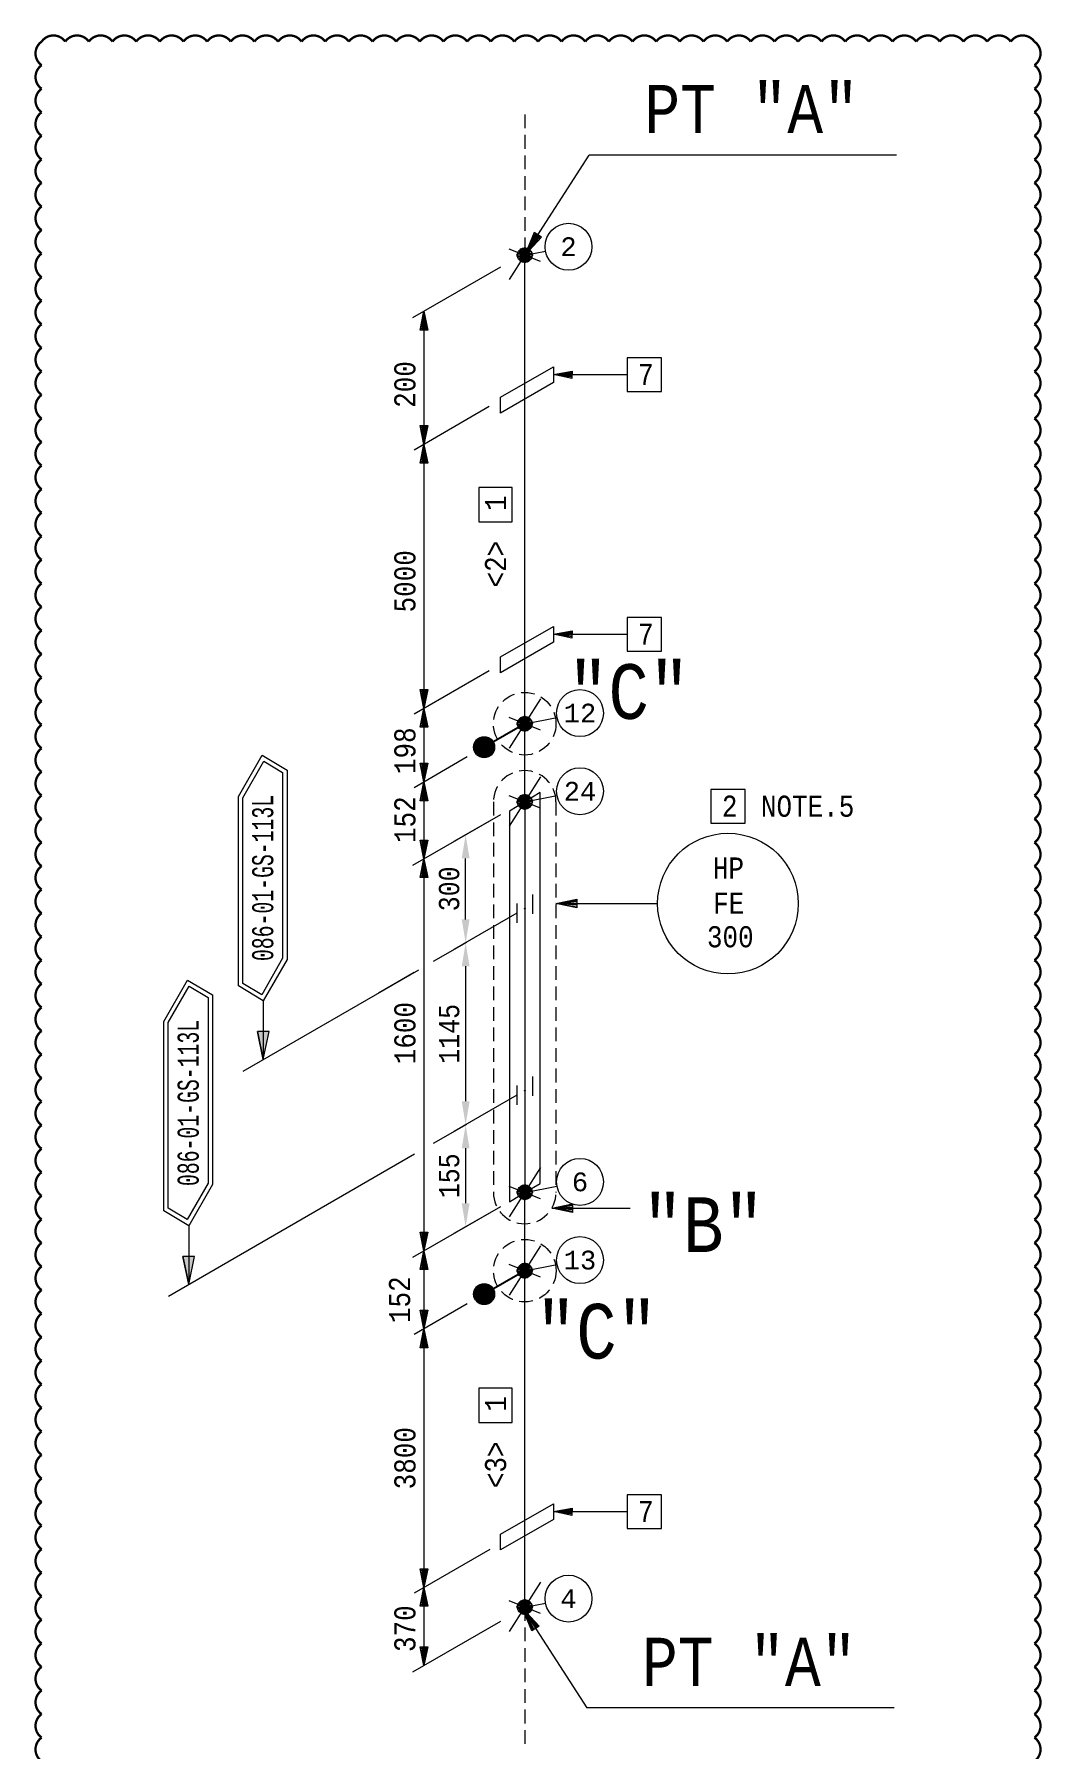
# Model space of a CAD drawing. Extents: x 0 to 841, y 0 to 594.
# Drawn here: x 466.5 to 595.4, y 226.8 to 446.3 of the extents above; entities that cross this region are included whole.
import ezdxf
from ezdxf.enums import TextEntityAlignment as Align

# ---------------------------------------------------------------- set-up
doc = ezdxf.new("R2010")
doc.units = 0
doc.header["$LTSCALE"] = 7
doc.header["$MEASUREMENT"] = 0
doc.linetypes.add('HIDDEN', pattern=[0.375, 0.25, -0.125])
for name, color, linetype in [('1', 7, 'Continuous'), ('3', 7, 'Continuous'), ('FAB', 2, 'Continuous'), ('SUPT', 4, 'Continuous'), ('SYM', 7, 'Continuous'), ('T-TEXT1', 7, 'Continuous')]:
    doc.layers.add(name, color=color, linetype=linetype)
doc.styles.add('MARKING', font='monotxt.shx', dxfattribs={"width": 0.85, "height": 2.6})
doc.styles.get("Standard").update_dxf_attribs({"font": 'txt.shx'})
doc.styles.add('TXT', font='monotxt.shx')
doc.dimstyles.get("Standard").update_dxf_attribs({"dimtxt": 0.18, "dimasz": 0.18, "dimexe": 0.18, "dimexo": 0.0625, "dimgap": 0.09, "dimtad": 0, "dimtih": 1, "dimtoh": 1, "dimdec": 4, "dimzin": 0, "dimdsep": 46, "dimtxsty": 'Standard', "dimcen": 0.09, "dimadec": 0, "dimazin": 0, "dimtfac": 1, "dimtdec": 4, "dimtofl": 0, "dimtmove": 0, "dimatfit": 0, "dimfxl": 1, "dimtolj": 1, "dimtzin": 0, "dimarcsym": 0})

# ---------------------------------------------------------------- blocks, each defined once
blk = doc.blocks.new('8')
at = {"layer": 'SUPT', "lineweight": 0}
for p, q in [((404.76, 406.34), (404.76, 403.84)), ((402.75, 405.19), (402.75, 402.69))]:
    blk.add_line(p, q, dxfattribs=at)
at = {"layer": 'SUPT', "linetype": 'Continuous', "lineweight": 0}
blk.add_circle((403.75, 404.51), 0.05, dxfattribs=at)
blk = doc.blocks.new('TRI')
at = {"lineweight": 0}
blk.add_hatch(color=4, dxfattribs=at).paths.add_polyline_path([(340.4, 360.05), (339.74, 356.85), (341.07, 356.85)])
at = {"layer": 'SUPT', "lineweight": 0}
blk.add_line((340.4, 360.05), (339.74, 356.85), dxfattribs=at)
blk.add_lwpolyline([(340.4, 360.05), (341.07, 356.85), (339.74, 356.85), (340.4, 360.05), (341.07, 356.85)], dxfattribs=at)
blk = doc.blocks.new('*D47')
at = {"layer": 'Defpoints', "color": 0, "lineweight": 0}
for p in [(526.17, 346.42), (521.71, 343.84), (528.27, 333.82)]:
    blk.add_point(p, dxfattribs=at)
at = {"layer": 'SUPT', "color": 4, "lineweight": 0}
for p, q in [((526.17, 346.42), (520.21, 342.98)), ((521.71, 333.03), (521.71, 340.84)), ((528.27, 333.82), (520.21, 329.17))]:
    blk.add_line(p, q, dxfattribs=at)
for points in [[(521.21, 340.84), (522.21, 340.84), (521.71, 343.84)], [(521.21, 333.03), (522.21, 333.03), (521.71, 330.03)]]:
    blk.add_solid(points, dxfattribs=at)
at = {"layer": 'SUPT', "color": 4, "lineweight": 0, "insert": (519.61, 336.94), "char_height": 2.6, "attachment_point": 5, "rotation": 90, "style": 'MARKING'}
blk.add_mtext('\\A1;300', dxfattribs=at)
blk = doc.blocks.new('*D48')
at = {"color": 4, "linetype": 'Continuous', "lineweight": 0}
for p, q in [((528.27, 333.82), (520.21, 329.17)), ((521.71, 327.03), (521.71, 309.76)), ((521.91, 306.88), (520.21, 305.89))]:
    blk.add_line(p, q, dxfattribs=at)
for points in [[(521.21, 327.03), (522.21, 327.03), (521.71, 330.03)], [(521.21, 309.76), (522.21, 309.76), (521.71, 306.76)]]:
    blk.add_solid(points, dxfattribs=at)
at = {"layer": 'Defpoints', "color": 0, "linetype": 'Continuous', "lineweight": 0}
for p in [(528.27, 333.82), (521.71, 306.76), (521.91, 306.88)]:
    blk.add_point(p, dxfattribs=at)
at = {"color": 4, "linetype": 'Continuous', "lineweight": 0, "insert": (519.61, 318.39), "char_height": 2.6, "attachment_point": 5, "rotation": 90, "style": 'MARKING'}
blk.add_mtext('\\A1;1145', dxfattribs=at)
blk = doc.blocks.new('*D49')
at = {"color": 4, "linetype": 'Continuous', "lineweight": 0}
for p, q in [((528.27, 310.55), (520.21, 305.89)), ((521.71, 303.76), (521.71, 296.71)), ((526.17, 296.28), (520.21, 292.84))]:
    blk.add_line(p, q, dxfattribs=at)
for points in [[(521.21, 303.76), (522.21, 303.76), (521.71, 306.76)], [(521.21, 296.71), (522.21, 296.71), (521.71, 293.71)]]:
    blk.add_solid(points, dxfattribs=at)
at = {"layer": 'Defpoints', "color": 0, "linetype": 'Continuous', "lineweight": 0}
for p in [(528.27, 310.55), (526.17, 296.28), (521.71, 293.71)]:
    blk.add_point(p, dxfattribs=at)
at = {"color": 4, "linetype": 'Continuous', "lineweight": 0, "insert": (519.61, 300.23), "char_height": 2.6, "attachment_point": 5, "rotation": 90, "style": 'MARKING'}
blk.add_mtext('\\A1;155', dxfattribs=at)

msp = doc.modelspace()

# ---------------------------------------------------------------- hatches: boundary and pattern name
at = {"layer": 'FAB'}
for points in [[(525.38, 355.06, 1), (522.78, 355.06, 1)], [(525.38, 285.09, 1), (522.78, 285.09, 1)]]:
    msp.add_hatch(color=256, dxfattribs=at).paths.add_polyline_path(points)

# ---------------------------------------------------------------- linework, layer by layer
at = {"color": 6, "linetype": 'Continuous', "lineweight": 0, "flags": 128}
msp.add_lwpolyline([(594.47, 225.34, 0.3, 0.3, 0.520567), (594.47, 228.36, 0.3, 0.3, 0.520567), (594.47, 231.37, 0.3, 0.3, 0.520567), (594.47, 234.38, 0.3, 0.3, 0.520567), (594.47, 237.4, 0.3, 0.3, 0.520567), (594.47, 240.41, 0.3, 0.3, 0.520567), (594.47, 243.42, 0.3, 0.3, 0.520567), (594.47, 246.44, 0.3, 0.3, 0.520567), (594.47, 249.45, 0.3, 0.3, 0.520567), (594.47, 252.46, 0.3, 0.3, 0.520567), (594.47, 255.48, 0.3, 0.3, 0.520567), (594.47, 258.49, 0.3, 0.3, 0.520567), (594.47, 261.5, 0.3, 0.3, 0.520567), (594.47, 264.52, 0.3, 0.3, 0.520567), (594.47, 267.53, 0.3, 0.3, 0.520567), (594.47, 270.54, 0.3, 0.3, 0.520567), (594.47, 273.56, 0.3, 0.3, 0.520567), (594.47, 276.57, 0.3, 0.3, 0.520567), (594.47, 279.58, 0.3, 0.3, 0.520567), (594.47, 282.6, 0.3, 0.3, 0.520567), (594.47, 285.61, 0.3, 0.3, 0.520567), (594.47, 288.62, 0.3, 0.3, 0.520567), (594.47, 291.64, 0.3, 0.3, 0.520567), (594.47, 294.65, 0.3, 0.3, 0.520567), (594.47, 297.66, 0.3, 0.3, 0.520567), (594.47, 300.68, 0.3, 0.3, 0.520567), (594.47, 303.69, 0.3, 0.3, 0.520567), (594.47, 306.7, 0.3, 0.3, 0.520567), (594.47, 309.72, 0.3, 0.3, 0.520567), (594.47, 312.73, 0.3, 0.3, 0.520567), (594.47, 315.74, 0.3, 0.3, 0.520567), (594.47, 318.76, 0.3, 0.3, 0.520567), (594.47, 321.77, 0.3, 0.3, 0.520567), (594.47, 324.78, 0.3, 0.3, 0.520567), (594.47, 327.8, 0.3, 0.3, 0.520567), (594.47, 330.81, 0.3, 0.3, 0.520567), (594.47, 333.82, 0.3, 0.3, 0.520567), (594.47, 336.84, 0.3, 0.3, 0.520567), (594.47, 339.85, 0.3, 0.3, 0.520567), (594.47, 342.86, 0.3, 0.3, 0.520567), (594.47, 345.88, 0.3, 0.3, 0.520567), (594.47, 348.89, 0.3, 0.3, 0.520567), (594.47, 351.9, 0.3, 0.3, 0.520567), (594.47, 354.92, 0.3, 0.3, 0.520567), (594.47, 357.93, 0.3, 0.3, 0.520567), (594.47, 360.94, 0.3, 0.3, 0.520567), (594.47, 363.96, 0.3, 0.3, 0.520567), (594.47, 366.97, 0.3, 0.3, 0.520567), (594.47, 369.98, 0.3, 0.3, 0.520567), (594.47, 373, 0.3, 0.3, 0.520567), (594.47, 376.01, 0.3, 0.3, 0.520567), (594.47, 379.02, 0.3, 0.3, 0.520567), (594.47, 382.04, 0.3, 0.3, 0.520567), (594.47, 385.05, 0.3, 0.3, 0.520567), (594.47, 388.06, 0.3, 0.3, 0.520567), (594.47, 391.08, 0.3, 0.3, 0.520567), (594.47, 394.09, 0.3, 0.3, 0.520567), (594.47, 397.1, 0.3, 0.3, 0.520567), (594.47, 400.12, 0.3, 0.3, 0.520567), (594.47, 403.13, 0.3, 0.3, 0.520567), (594.47, 406.14, 0.3, 0.3, 0.520567), (594.47, 409.16, 0.3, 0.3, 0.520567), (594.47, 412.17, 0.3, 0.3, 0.520567), (594.47, 415.18, 0.3, 0.3, 0.520567), (594.47, 418.2, 0.3, 0.3, 0.520567), (594.47, 421.21, 0.3, 0.3, 0.520567), (594.47, 424.22, 0.3, 0.3, 0.520567), (594.47, 427.24, 0.3, 0.3, 0.520567), (594.47, 430.25, 0.3, 0.3, 0.520567), (594.47, 433.26, 0.3, 0.3, 0.520567), (594.47, 436.28, 0.3, 0.3, 0.520567), (594.47, 439.29, 0.3, 0.3, 0.520567), (594.47, 442.3, 0.3, 0.3, 0.520567), (594.47, 445.32, 0.3, 0.3, 0.520567), (594.47, 445.32, 0.3, 0.3, 0.520567), (591.44, 445.32, 0.3, 0.3, 0.520567), (588.42, 445.32, 0.3, 0.3, 0.520567), (585.4, 445.32, 0.3, 0.3, 0.520567), (582.37, 445.32, 0.3, 0.3, 0.520567), (579.35, 445.32, 0.3, 0.3, 0.520567), (576.33, 445.32, 0.3, 0.3, 0.520567), (573.3, 445.32, 0.3, 0.3, 0.520567), (570.28, 445.32, 0.3, 0.3, 0.520567), (567.25, 445.32, 0.3, 0.3, 0.520567), (564.23, 445.32, 0.3, 0.3, 0.520567), (561.21, 445.32, 0.3, 0.3, 0.520567), (558.18, 445.32, 0.3, 0.3, 0.520567), (555.16, 445.32, 0.3, 0.3, 0.520567), (552.13, 445.32, 0.3, 0.3, 0.520567), (549.11, 445.32, 0.3, 0.3, 0.520567), (546.09, 445.32, 0.3, 0.3, 0.520567), (543.06, 445.32, 0.3, 0.3, 0.520567), (540.04, 445.32, 0.3, 0.3, 0.520567), (537.02, 445.32, 0.3, 0.3, 0.520567), (533.99, 445.32, 0.3, 0.3, 0.520567), (530.97, 445.32, 0.3, 0.3, 0.520567), (527.94, 445.32, 0.3, 0.3, 0.520567), (524.92, 445.32, 0.3, 0.3, 0.520567), (521.9, 445.32, 0.3, 0.3, 0.520567), (518.87, 445.32, 0.3, 0.3, 0.520567), (515.85, 445.32, 0.3, 0.3, 0.520567), (512.82, 445.32, 0.3, 0.3, 0.520567), (509.8, 445.32, 0.3, 0.3, 0.520567), (506.78, 445.32, 0.3, 0.3, 0.520567), (503.75, 445.32, 0.3, 0.3, 0.520567), (500.73, 445.32, 0.3, 0.3, 0.520567), (497.71, 445.32, 0.3, 0.3, 0.520567), (494.68, 445.32, 0.3, 0.3, 0.520567), (491.66, 445.32, 0.3, 0.3, 0.520567), (488.63, 445.32, 0.3, 0.3, 0.520567), (485.61, 445.32, 0.3, 0.3, 0.520567), (482.59, 445.32, 0.3, 0.3, 0.520567), (479.56, 445.32, 0.3, 0.3, 0.520567), (476.54, 445.32, 0.3, 0.3, 0.520567), (473.51, 445.32, 0.3, 0.3, 0.520567), (470.49, 445.32, 0.3, 0.3, 0.520567), (467.47, 445.32, 0.3, 0.3, 0.520567), (467.47, 445.32, 0.3, 0.3, 0.520567), (467.47, 442.3, 0.3, 0.3, 0.520567), (467.47, 439.29, 0.3, 0.3, 0.520567), (467.47, 436.28, 0.3, 0.3, 0.520567), (467.47, 433.26, 0.3, 0.3, 0.520567), (467.47, 430.25, 0.3, 0.3, 0.520567), (467.47, 427.24, 0.3, 0.3, 0.520567), (467.47, 424.22, 0.3, 0.3, 0.520567), (467.47, 421.21, 0.3, 0.3, 0.520567), (467.47, 418.2, 0.3, 0.3, 0.520567), (467.47, 415.18, 0.3, 0.3, 0.520567), (467.47, 412.17, 0.3, 0.3, 0.520567), (467.47, 409.16, 0.3, 0.3, 0.520567), (467.47, 406.14, 0.3, 0.3, 0.520567), (467.47, 403.13, 0.3, 0.3, 0.520567), (467.47, 400.12, 0.3, 0.3, 0.520567), (467.47, 397.1, 0.3, 0.3, 0.520567), (467.47, 394.09, 0.3, 0.3, 0.520567), (467.47, 391.08, 0.3, 0.3, 0.520567), (467.47, 388.06, 0.3, 0.3, 0.520567), (467.47, 385.05, 0.3, 0.3, 0.520567), (467.47, 382.04, 0.3, 0.3, 0.520567), (467.47, 379.02, 0.3, 0.3, 0.520567), (467.47, 376.01, 0.3, 0.3, 0.520567), (467.47, 373, 0.3, 0.3, 0.520567), (467.47, 369.98, 0.3, 0.3, 0.520567), (467.47, 366.97, 0.3, 0.3, 0.520567), (467.47, 363.96, 0.3, 0.3, 0.520567), (467.47, 360.94, 0.3, 0.3, 0.520567), (467.47, 357.93, 0.3, 0.3, 0.520567), (467.47, 354.92, 0.3, 0.3, 0.520567), (467.47, 351.9, 0.3, 0.3, 0.520567), (467.47, 348.89, 0.3, 0.3, 0.520567), (467.47, 345.88, 0.3, 0.3, 0.520567), (467.47, 342.86, 0.3, 0.3, 0.520567), (467.47, 339.85, 0.3, 0.3, 0.520567), (467.47, 336.84, 0.3, 0.3, 0.520567), (467.47, 333.82, 0.3, 0.3, 0.520567), (467.47, 330.81, 0.3, 0.3, 0.520567), (467.47, 327.8, 0.3, 0.3, 0.520567), (467.47, 324.78, 0.3, 0.3, 0.520567), (467.47, 321.77, 0.3, 0.3, 0.520567), (467.47, 318.76, 0.3, 0.3, 0.520567), (467.47, 315.74, 0.3, 0.3, 0.520567), (467.47, 312.73, 0.3, 0.3, 0.520567), (467.47, 309.72, 0.3, 0.3, 0.520567), (467.47, 306.7, 0.3, 0.3, 0.520567), (467.47, 303.69, 0.3, 0.3, 0.520567), (467.47, 300.68, 0.3, 0.3, 0.520567), (467.47, 297.66, 0.3, 0.3, 0.520567), (467.47, 294.65, 0.3, 0.3, 0.520567), (467.47, 291.64, 0.3, 0.3, 0.520567), (467.47, 288.62, 0.3, 0.3, 0.520567), (467.47, 285.61, 0.3, 0.3, 0.520567), (467.47, 282.6, 0.3, 0.3, 0.520567), (467.47, 279.58, 0.3, 0.3, 0.520567), (467.47, 276.57, 0.3, 0.3, 0.520567), (467.47, 273.56, 0.3, 0.3, 0.520567), (467.47, 270.54, 0.3, 0.3, 0.520567), (467.47, 267.53, 0.3, 0.3, 0.520567), (467.47, 264.52, 0.3, 0.3, 0.520567), (467.47, 261.5, 0.3, 0.3, 0.520567), (467.47, 258.49, 0.3, 0.3, 0.520567), (467.47, 255.48, 0.3, 0.3, 0.520567), (467.47, 252.46, 0.3, 0.3, 0.520567), (467.47, 249.45, 0.3, 0.3, 0.520567), (467.47, 246.44, 0.3, 0.3, 0.520567), (467.47, 243.42, 0.3, 0.3, 0.520567), (467.47, 240.41, 0.3, 0.3, 0.520567), (467.47, 237.4, 0.3, 0.3, 0.520567), (467.47, 234.38, 0.3, 0.3, 0.520567), (467.47, 231.37, 0.3, 0.3, 0.520567), (467.47, 228.36, 0.3, 0.3, 0.520567), (467.47, 225.34, 0.3, 0.3, 0.520567)], format="xyseb", dxfattribs=at)
at = {"layer": '1', "color": 1, "linetype": 'HIDDEN', "lineweight": 0}
for p, q in [((529.27, 436), (529.27, 418)), ((529.27, 245.06), (529.27, 227.06))]:
    msp.add_line(p, q, dxfattribs=at)
at = {"layer": '1', "color": 1, "linetype": 'Continuous', "lineweight": 0}
for p, q in [((529.27, 348.06), (529.27, 418)), ((529.27, 348.06), (529.27, 298.12)), ((529.27, 245.06), (529.27, 298.12))]:
    msp.add_line(p, q, dxfattribs=at)
at = {"layer": '1', "color": 2, "linetype": 'Continuous', "lineweight": 0}
for points in [[(535.93, 334.5), (533.27, 335.05), (535.93, 335.6), (535.93, 334.5)], [(535.93, 334.61), (533.27, 335.05), (535.93, 335.5)], [(535.93, 334.83), (533.27, 335.05), (535.93, 335.38)], [(535.93, 334.95), (533.27, 335.05), (535.93, 335.16)], [(535.39, 295.54), (532.74, 296.09), (535.39, 296.64), (535.39, 295.54)], [(535.39, 295.65), (532.74, 296.09), (535.39, 296.54)], [(535.39, 295.88), (532.74, 296.09), (535.39, 296.43)], [(535.39, 295.99), (532.74, 296.09), (535.39, 296.2)]]:
    msp.add_lwpolyline(points, dxfattribs=at)
at = {"layer": '3', "color": 2, "linetype": 'Continuous', "lineweight": 0}
for points in [[(515.88, 408.42), (516.38, 410.82), (516.88, 408.42), (515.88, 408.42)], [(515.98, 408.42), (516.38, 410.82), (516.78, 408.42)], [(516.18, 408.42), (516.38, 410.82), (516.68, 408.42)], [(516.28, 408.42), (516.38, 410.82), (516.48, 408.42)], [(542.36, 400.58), (546.76, 400.58), (546.76, 404.88), (542.36, 404.88), (542.36, 400.58)], [(535.31, 402.24), (532.96, 402.73), (535.35, 403.18), (535.31, 402.24)], [(535.35, 402.38), (532.96, 402.73), (535.31, 403.05)], [(535.3, 402.46), (532.96, 402.73), (535.36, 402.96)], [(535.34, 402.6), (532.96, 402.73), (535.32, 402.82)], [(516.88, 396.2), (516.38, 393.8), (515.88, 396.2), (516.88, 396.2)], [(516.78, 396.2), (516.38, 393.8), (515.98, 396.2)], [(516.68, 396.2), (516.38, 393.8), (516.18, 396.2)], [(516.48, 396.2), (516.38, 393.8), (516.28, 396.2)], [(515.88, 391.4), (516.38, 393.8), (516.88, 391.4), (515.88, 391.4)], [(515.98, 391.4), (516.38, 393.8), (516.78, 391.4)], [(516.18, 391.4), (516.38, 393.8), (516.68, 391.4)], [(516.28, 391.4), (516.38, 393.8), (516.48, 391.4)], [(527.68, 383.87), (527.68, 388.27), (523.38, 388.27), (523.38, 383.87), (527.68, 383.87)], [(542.36, 367.36), (546.76, 367.36), (546.76, 371.66), (542.36, 371.66), (542.36, 367.36)], [(535.31, 369.02), (532.95, 369.51), (535.35, 369.96), (535.31, 369.02)], [(535.35, 369.16), (532.95, 369.51), (535.31, 369.83)], [(535.3, 369.24), (532.95, 369.51), (535.36, 369.74)], [(535.34, 369.38), (532.95, 369.51), (535.32, 369.6)], [(516.88, 362.42), (516.38, 360.02), (515.88, 362.42), (516.88, 362.42)], [(516.78, 362.42), (516.38, 360.02), (515.98, 362.42)], [(516.68, 362.42), (516.38, 360.02), (516.18, 362.42)], [(516.48, 362.42), (516.38, 360.02), (516.28, 362.42)], [(515.88, 357.62), (516.38, 360.02), (516.88, 357.62), (515.88, 357.62)], [(515.98, 357.62), (516.38, 360.02), (516.78, 357.62)], [(516.18, 357.62), (516.38, 360.02), (516.68, 357.62)], [(516.28, 357.62), (516.38, 360.02), (516.48, 357.62)], [(516.88, 353.01), (516.38, 350.61), (515.88, 353.01), (516.88, 353.01)], [(516.78, 353.01), (516.38, 350.61), (515.98, 353.01)], [(516.68, 353.01), (516.38, 350.61), (516.18, 353.01)], [(516.48, 353.01), (516.38, 350.61), (516.28, 353.01)], [(515.88, 348.21), (516.38, 350.61), (516.88, 348.21), (515.88, 348.21)], [(515.98, 348.21), (516.38, 350.61), (516.78, 348.21)], [(516.18, 348.21), (516.38, 350.61), (516.68, 348.21)], [(516.28, 348.21), (516.38, 350.61), (516.48, 348.21)], [(553.07, 345.35), (557.47, 345.35), (557.47, 349.65), (553.07, 349.65), (553.07, 345.35)], [(516.88, 343.17), (516.38, 340.77), (515.88, 343.17), (516.88, 343.17)], [(516.78, 343.17), (516.38, 340.77), (515.98, 343.17)], [(516.68, 343.17), (516.38, 340.77), (516.18, 343.17)], [(516.48, 343.17), (516.38, 340.77), (516.28, 343.17)], [(515.88, 338.37), (516.38, 340.77), (516.88, 338.37), (515.88, 338.37)], [(515.98, 338.37), (516.38, 340.77), (516.78, 338.37)], [(516.18, 338.37), (516.38, 340.77), (516.68, 338.37)], [(516.28, 338.37), (516.38, 340.77), (516.48, 338.37)], [(516.88, 293.03), (516.38, 290.63), (515.88, 293.03), (516.88, 293.03)], [(516.78, 293.03), (516.38, 290.63), (515.98, 293.03)], [(516.68, 293.03), (516.38, 290.63), (516.18, 293.03)], [(516.48, 293.03), (516.38, 290.63), (516.28, 293.03)], [(515.88, 288.23), (516.38, 290.63), (516.88, 288.23), (515.88, 288.23)], [(515.98, 288.23), (516.38, 290.63), (516.78, 288.23)], [(516.18, 288.23), (516.38, 290.63), (516.68, 288.23)], [(516.28, 288.23), (516.38, 290.63), (516.48, 288.23)], [(516.88, 283.04), (516.38, 280.64), (515.88, 283.04), (516.88, 283.04)], [(516.78, 283.04), (516.38, 280.64), (515.98, 283.04)], [(516.68, 283.04), (516.38, 280.64), (516.18, 283.04)], [(516.48, 283.04), (516.38, 280.64), (516.28, 283.04)], [(515.88, 278.24), (516.38, 280.64), (516.88, 278.24), (515.88, 278.24)], [(515.98, 278.24), (516.38, 280.64), (516.78, 278.24)], [(516.18, 278.24), (516.38, 280.64), (516.68, 278.24)], [(516.28, 278.24), (516.38, 280.64), (516.48, 278.24)], [(527.68, 268.65), (527.68, 273.05), (523.38, 273.05), (523.38, 268.65), (527.68, 268.65)], [(542.36, 255.12), (546.76, 255.12), (546.76, 259.42), (542.36, 259.42), (542.36, 255.12)], [(535.31, 256.79), (532.95, 257.27), (535.35, 257.73), (535.31, 256.79)], [(535.35, 256.93), (532.95, 257.27), (535.31, 257.59)], [(535.3, 257.01), (532.95, 257.27), (535.36, 257.51)], [(535.34, 257.15), (532.95, 257.27), (535.32, 257.37)], [(516.88, 249.97), (516.38, 247.57), (515.88, 249.97), (516.88, 249.97)], [(516.78, 249.97), (516.38, 247.57), (515.98, 249.97)], [(516.68, 249.97), (516.38, 247.57), (516.18, 249.97)], [(516.48, 249.97), (516.38, 247.57), (516.28, 249.97)], [(515.88, 245.17), (516.38, 247.57), (516.88, 245.17), (515.88, 245.17)], [(515.98, 245.17), (516.38, 247.57), (516.78, 245.17)], [(516.18, 245.17), (516.38, 247.57), (516.68, 245.17)], [(516.28, 245.17), (516.38, 247.57), (516.48, 245.17)], [(516.88, 239.97), (516.38, 237.57), (515.88, 239.97), (516.88, 239.97)], [(516.78, 239.97), (516.38, 237.57), (515.98, 239.97)], [(516.68, 239.97), (516.38, 237.57), (516.18, 239.97)], [(516.48, 239.97), (516.38, 237.57), (516.28, 239.97)]]:
    msp.add_lwpolyline(points, dxfattribs=at)
at = {"layer": '3', "color": 2, "linetype": 'HIDDEN', "lineweight": 0}
for centre in [(529.27, 358.06), (529.28, 288.09)]:
    msp.add_circle(centre, 4, dxfattribs=at)
at = {"layer": '3', "color": 2, "linetype": 'Continuous', "lineweight": 0}
msp.add_circle((555.27, 335.05), 9, dxfattribs=at)
at = {"layer": 'FAB', "color": 2, "linetype": 'Continuous', "lineweight": 0}
for p, q in [((529.27, 418), (537.51, 430.78)), ((576.82, 430.78), (537.51, 430.78)), ((528.97, 244.93), (537.21, 232.15)), ((576.52, 232.15), (537.21, 232.15))]:
    msp.add_line(p, q, dxfattribs=at)
at = {"layer": 'FAB', "linetype": 'Continuous', "lineweight": 0}
for p, q in [((529.27, 418), (531.92, 418.51)), ((526.17, 416.48), (514.92, 409.98)), ((516.38, 410.82), (516.38, 237.57)), ((524.74, 398.63), (515.11, 393.07)), ((524.74, 364.84), (515.11, 359.29)), ((529.27, 358.06), (533.39, 358.86)), ((521.91, 353.81), (515.11, 349.88)), ((529.27, 348.06), (533.39, 348.86)), ((526.17, 346.42), (514.92, 339.93)), ((529.27, 298.09), (533.39, 298.89)), ((526.17, 296.28), (514.92, 289.79)), ((529.28, 288.09), (533.39, 288.89)), ((521.91, 283.84), (515.11, 279.91)), ((524.82, 252.44), (515.11, 246.84)), ((529.28, 245.06), (531.92, 245.57)), ((526.17, 243.22), (514.92, 236.73))]:
    msp.add_line(p, q, dxfattribs=at)
at = {"layer": 'FAB', "lineweight": 0}
for p, q in [((532.96, 402.73), (542.36, 402.73)), ((532.96, 369.51), (542.36, 369.51)), ((533.27, 335.05), (546.27, 335.05)), ((532.74, 296.09), (542.74, 296.09)), ((532.96, 257.27), (542.36, 257.27))]:
    msp.add_line(p, q, dxfattribs=at)
at = {"layer": 'FAB'}
for p, q in [((529.27, 358.06), (524.08, 355.06)), ((529.27, 288.09), (524.08, 285.09))]:
    msp.add_line(p, q, dxfattribs=at)
at = {"layer": 'FAB', "color": 2, "linetype": 'Continuous', "lineweight": 0}
for points in [[(530.49, 420.91), (529.27, 418), (531.42, 420.32), (530.49, 420.91)], [(530.65, 420.82), (529.27, 418), (531.1, 420.51)], [(530.65, 420.82), (529.27, 418), (531.26, 420.41)], [(530.79, 420.71), (529.27, 418), (531.1, 420.51)], [(530.49, 242.21), (528.97, 244.93), (530.8, 242.42)], [(530.35, 242.11), (528.97, 244.93), (530.8, 242.42)], [(530.35, 242.11), (528.97, 244.93), (530.96, 242.52)], [(530.19, 242.02), (528.97, 244.93), (531.12, 242.6), (530.19, 242.02)]]:
    msp.add_lwpolyline(points, dxfattribs=at)
at = {"layer": 'FAB', "color": 3, "linetype": 'Continuous', "lineweight": 0, "flags": 128}
for points in [[(532.96, 403.73), (532.96, 401.72), (526.19, 397.81), (526.19, 399.83)], [(532.96, 370.51), (532.96, 368.5), (526.19, 364.59), (526.19, 366.61)], [(532.96, 258.28), (532.96, 256.27), (526.19, 252.36), (526.19, 254.38)]]:
    msp.add_lwpolyline(points, close=True, dxfattribs=at)
at = {"layer": 'FAB', "color": 2, "linetype": 'Continuous', "lineweight": 0}
for centre in [(534.87, 419.08), (536.34, 359.42), (536.34, 349.42), (536.34, 299.45), (536.34, 289.45), (534.87, 246.14)]:
    msp.add_circle(centre, 3, dxfattribs=at)
at = {"layer": 'FAB'}
for centre in [(524.08, 355.06), (524.08, 285.09)]:
    msp.add_circle(centre, 1.3, dxfattribs=at)
at = {"layer": 'SUPT', "lineweight": 0}
for p, q in [((521.8, 330.09), (517.54, 327.63)), ((515.68, 326.55), (493.22, 313.59)), ((515.12, 326.23), (510.56, 323.6)), ((521.8, 306.81), (517.54, 304.35)), ((515.18, 302.99), (483.7, 284.81))]:
    msp.add_line(p, q, dxfattribs=at)
at = {"layer": 'SUPT', "linetype": 'Continuous', "lineweight": 0}
for p, q in [((495.82, 322.63), (495.82, 315.09)), ((486.3, 293.85), (486.3, 286.31))]:
    msp.add_line(p, q, dxfattribs=at)
for points in [[(498.86, 327.91), (495.82, 322.63), (492.64, 324.53), (492.64, 348.75), (495.67, 354.03), (498.86, 352.13)], [(498.3, 351.82), (498.3, 328.06), (495.62, 323.4), (493.2, 324.84), (493.2, 348.6), (495.88, 353.26)], [(489.33, 299.13), (486.3, 293.85), (483.11, 295.75), (483.11, 319.97), (486.15, 325.26), (489.33, 323.36)], [(488.77, 323.04), (488.77, 299.28), (486.09, 294.63), (483.67, 296.07), (483.67, 319.82), (486.35, 324.48)]]:
    msp.add_lwpolyline(points, close=True, dxfattribs=at)
at = {"layer": 'SYM', "color": 2, "linetype": 'HIDDEN', "lineweight": 0}
for p, q in [((525.28, 348.06), (525.28, 298.09)), ((533.27, 348.06), (533.27, 298.09))]:
    msp.add_line(p, q, dxfattribs=at)
for centre, start, end in [((529.27, 348.06), 0, 180), ((529.27, 298.09), 180, 0)]:
    msp.add_arc(centre, 4, start, end, dxfattribs=at)
at = {"layer": 'T-TEXT1', "color": 2, "linetype": 'Continuous', "lineweight": 0}
for p, q in [((531.3, 421.19), (527.3, 414.89)), ((531.3, 417.19), (527.3, 418.79)), ((531.3, 361.25), (527.3, 354.95)), ((531.3, 357.25), (527.3, 358.85)), ((531.3, 351.25), (527.3, 344.95)), ((531.3, 347.25), (527.3, 348.85)), ((531.3, 301.28), (527.3, 294.98)), ((531.3, 297.28), (527.3, 298.88)), ((531.3, 291.28), (527.3, 284.98)), ((531.3, 287.28), (527.3, 288.88)), ((531.3, 248.25), (527.3, 241.95)), ((531.3, 244.25), (527.3, 245.85))]:
    msp.add_line(p, q, dxfattribs=at)
for points in [[(529.27, 419), (529.47, 418.9), (529.57, 418.9), (529.77, 418.8), (529.87, 418.7), (529.97, 418.6), (530.07, 418.5), (530.17, 418.3), (530.17, 418.2), (530.27, 418), (530.17, 417.8), (530.17, 417.7), (530.07, 417.5), (529.97, 417.4), (529.87, 417.3), (529.77, 417.2), (529.57, 417.1), (529.47, 417.1), (529.27, 417.1), (529.07, 417.1), (528.97, 417.1), (528.77, 417.2), (528.67, 417.3), (528.57, 417.4), (528.47, 417.5), (528.37, 417.7), (528.37, 417.8), (528.37, 418), (528.37, 418.2), (528.37, 418.3), (528.47, 418.5), (528.57, 418.6), (528.67, 418.7), (528.77, 418.8), (528.97, 418.9), (529.07, 418.9), (529.27, 419), (529.27, 419), (529.47, 418.9), (529.27, 417), (529.07, 417.1), (529.27, 419), (529.47, 418.9), (529.57, 418.9), (529.07, 417.1), (528.97, 417.1), (529.47, 418.9), (529.57, 418.9), (529.77, 418.8), (528.97, 417.1), (528.77, 417.2), (529.57, 418.9), (529.77, 418.8), (529.87, 418.7), (528.77, 417.2), (528.67, 417.3), (529.77, 418.8), (529.87, 418.7), (529.97, 418.6), (528.67, 417.3), (528.57, 417.4), (529.87, 418.7), (529.97, 418.6), (530.07, 418.5), (528.57, 417.4), (528.47, 417.5), (529.97, 418.6), (530.07, 418.5), (530.17, 418.3), (528.47, 417.5), (528.37, 417.7), (530.07, 418.5), (530.17, 418.3), (530.17, 418.2), (528.37, 417.7), (528.37, 417.8), (530.17, 418.3), (530.17, 418.2), (530.27, 418), (528.37, 417.8), (528.27, 418), (530.17, 418.2), (530.27, 418), (530.17, 417.8), (528.27, 418), (528.37, 418.2), (530.27, 418), (530.17, 417.8), (530.17, 417.7), (528.37, 418.2), (528.37, 418.3), (530.17, 417.8), (530.17, 417.7), (530.07, 417.5), (528.37, 418.3), (528.47, 418.5), (530.17, 417.7)], [(530.17, 417.7), (530.07, 417.5), (529.97, 417.4), (528.47, 418.5), (528.57, 418.6), (530.07, 417.5), (529.97, 417.4), (529.87, 417.3), (528.57, 418.6), (528.67, 418.7), (529.97, 417.4), (529.87, 417.3), (529.77, 417.2), (528.67, 418.7), (528.77, 418.8), (529.87, 417.3), (529.77, 417.2), (529.57, 417.1), (528.77, 418.8), (528.97, 418.9), (529.77, 417.2), (529.57, 417.1), (529.47, 417.1), (528.97, 418.9), (529.07, 418.9), (529.57, 417.1), (529.47, 417.1), (529.27, 417), (529.07, 418.9), (529.27, 419), (529.47, 417.1)], [(529.27, 359.06), (529.47, 358.96), (529.57, 358.96), (529.77, 358.86), (529.87, 358.76), (529.97, 358.66), (530.07, 358.56), (530.17, 358.36), (530.17, 358.26), (530.27, 358.06), (530.17, 357.86), (530.17, 357.76), (530.07, 357.56), (529.97, 357.46), (529.87, 357.36), (529.77, 357.26), (529.57, 357.16), (529.47, 357.16), (529.27, 357.16), (529.07, 357.16), (528.97, 357.16), (528.77, 357.26), (528.67, 357.36), (528.57, 357.46), (528.47, 357.56), (528.37, 357.76), (528.37, 357.86), (528.37, 358.06), (528.37, 358.26), (528.37, 358.36), (528.47, 358.56), (528.57, 358.66), (528.67, 358.76), (528.77, 358.86), (528.97, 358.96), (529.07, 358.96), (529.27, 359.06), (529.27, 359.06), (529.47, 358.96), (529.27, 357.06), (529.07, 357.16), (529.27, 359.06), (529.47, 358.96), (529.57, 358.96), (529.07, 357.16), (528.97, 357.16), (529.47, 358.96), (529.57, 358.96), (529.77, 358.86), (528.97, 357.16), (528.77, 357.26), (529.57, 358.96), (529.77, 358.86), (529.87, 358.76), (528.77, 357.26), (528.67, 357.36), (529.77, 358.86), (529.87, 358.76), (529.97, 358.66), (528.67, 357.36), (528.57, 357.46), (529.87, 358.76), (529.97, 358.66), (530.07, 358.56), (528.57, 357.46), (528.47, 357.56), (529.97, 358.66), (530.07, 358.56), (530.17, 358.36), (528.47, 357.56), (528.37, 357.76), (530.07, 358.56), (530.17, 358.36), (530.17, 358.26), (528.37, 357.76), (528.37, 357.86), (530.17, 358.36), (530.17, 358.26), (530.27, 358.06), (528.37, 357.86), (528.27, 358.06), (530.17, 358.26), (530.27, 358.06), (530.17, 357.86), (528.27, 358.06), (528.37, 358.26), (530.27, 358.06), (530.17, 357.86), (530.17, 357.76), (528.37, 358.26), (528.37, 358.36), (530.17, 357.86), (530.17, 357.76), (530.07, 357.56), (528.37, 358.36), (528.47, 358.56), (530.17, 357.76)], [(530.17, 357.76), (530.07, 357.56), (529.97, 357.46), (528.47, 358.56), (528.57, 358.66), (530.07, 357.56), (529.97, 357.46), (529.87, 357.36), (528.57, 358.66), (528.67, 358.76), (529.97, 357.46), (529.87, 357.36), (529.77, 357.26), (528.67, 358.76), (528.77, 358.86), (529.87, 357.36), (529.77, 357.26), (529.57, 357.16), (528.77, 358.86), (528.97, 358.96), (529.77, 357.26), (529.57, 357.16), (529.47, 357.16), (528.97, 358.96), (529.07, 358.96), (529.57, 357.16), (529.47, 357.16), (529.27, 357.06), (529.07, 358.96), (529.27, 359.06), (529.47, 357.16)], [(529.33, 298.12), (531.23, 299.26), (531.23, 349.26), (527.33, 346.86), (527.33, 296.92), (529.33, 298.12)], [(529.27, 349.06), (529.47, 348.96), (529.57, 348.96), (529.77, 348.86), (529.87, 348.76), (529.97, 348.66), (530.07, 348.56), (530.17, 348.36), (530.17, 348.26), (530.27, 348.06), (530.17, 347.86), (530.17, 347.76), (530.07, 347.56), (529.97, 347.46), (529.87, 347.36), (529.77, 347.26), (529.57, 347.16), (529.47, 347.16), (529.27, 347.16), (529.07, 347.16), (528.97, 347.16), (528.77, 347.26), (528.67, 347.36), (528.57, 347.46), (528.47, 347.56), (528.37, 347.76), (528.37, 347.86), (528.37, 348.06), (528.37, 348.26), (528.37, 348.36), (528.47, 348.56), (528.57, 348.66), (528.67, 348.76), (528.77, 348.86), (528.97, 348.96), (529.07, 348.96), (529.27, 349.06), (529.27, 349.06), (529.47, 348.96), (529.27, 347.06), (529.07, 347.16), (529.27, 349.06), (529.47, 348.96), (529.57, 348.96), (529.07, 347.16), (528.97, 347.16), (529.47, 348.96), (529.57, 348.96), (529.77, 348.86), (528.97, 347.16), (528.77, 347.26), (529.57, 348.96), (529.77, 348.86), (529.87, 348.76), (528.77, 347.26), (528.67, 347.36), (529.77, 348.86), (529.87, 348.76), (529.97, 348.66), (528.67, 347.36), (528.57, 347.46), (529.87, 348.76), (529.97, 348.66), (530.07, 348.56), (528.57, 347.46), (528.47, 347.56), (529.97, 348.66), (530.07, 348.56), (530.17, 348.36), (528.47, 347.56), (528.37, 347.76), (530.07, 348.56), (530.17, 348.36), (530.17, 348.26), (528.37, 347.76), (528.37, 347.86), (530.17, 348.36), (530.17, 348.26), (530.27, 348.06), (528.37, 347.86), (528.27, 348.06), (530.17, 348.26), (530.27, 348.06), (530.17, 347.86), (528.27, 348.06), (528.37, 348.26), (530.27, 348.06), (530.17, 347.86), (530.17, 347.76), (528.37, 348.26), (528.37, 348.36), (530.17, 347.86), (530.17, 347.76), (530.07, 347.56), (528.37, 348.36), (528.47, 348.56), (530.17, 347.76)], [(530.17, 347.76), (530.07, 347.56), (529.97, 347.46), (528.47, 348.56), (528.57, 348.66), (530.07, 347.56), (529.97, 347.46), (529.87, 347.36), (528.57, 348.66), (528.67, 348.76), (529.97, 347.46), (529.87, 347.36), (529.77, 347.26), (528.67, 348.76), (528.77, 348.86), (529.87, 347.36), (529.77, 347.26), (529.57, 347.16), (528.77, 348.86), (528.97, 348.96), (529.77, 347.26), (529.57, 347.16), (529.47, 347.16), (528.97, 348.96), (529.07, 348.96), (529.57, 347.16), (529.47, 347.16), (529.27, 347.06), (529.07, 348.96), (529.27, 349.06), (529.47, 347.16)], [(529.27, 299.12), (529.47, 299.02), (529.57, 299.02), (529.77, 298.92), (529.87, 298.82), (529.97, 298.72), (530.07, 298.62), (530.17, 298.42), (530.17, 298.32), (530.27, 298.12), (530.17, 297.92), (530.17, 297.82), (530.07, 297.62), (529.97, 297.52), (529.87, 297.42), (529.77, 297.32), (529.57, 297.22), (529.47, 297.22), (529.27, 297.22), (529.07, 297.22), (528.97, 297.22), (528.77, 297.32), (528.67, 297.42), (528.57, 297.52), (528.47, 297.62), (528.37, 297.82), (528.37, 297.92), (528.37, 298.12), (528.37, 298.32), (528.37, 298.42), (528.47, 298.62), (528.57, 298.72), (528.67, 298.82), (528.77, 298.92), (528.97, 299.02), (529.07, 299.02), (529.27, 299.12), (529.27, 299.12), (529.47, 299.02), (529.27, 297.12), (529.07, 297.22), (529.27, 299.12), (529.47, 299.02), (529.57, 299.02), (529.07, 297.22), (528.97, 297.22), (529.47, 299.02), (529.57, 299.02), (529.77, 298.92), (528.97, 297.22), (528.77, 297.32), (529.57, 299.02), (529.77, 298.92), (529.87, 298.82), (528.77, 297.32), (528.67, 297.42), (529.77, 298.92), (529.87, 298.82), (529.97, 298.72), (528.67, 297.42), (528.57, 297.52), (529.87, 298.82), (529.97, 298.72), (530.07, 298.62), (528.57, 297.52), (528.47, 297.62), (529.97, 298.72), (530.07, 298.62), (530.17, 298.42), (528.47, 297.62), (528.37, 297.82), (530.07, 298.62), (530.17, 298.42), (530.17, 298.32), (528.37, 297.82), (528.37, 297.92), (530.17, 298.42), (530.17, 298.32), (530.27, 298.12), (528.37, 297.92), (528.27, 298.12), (530.17, 298.32), (530.27, 298.12), (530.17, 297.92), (528.27, 298.12), (528.37, 298.32), (530.27, 298.12), (530.17, 297.92), (530.17, 297.82), (528.37, 298.32), (528.37, 298.42), (530.17, 297.92), (530.17, 297.82), (530.07, 297.62), (528.37, 298.42), (528.47, 298.62), (530.17, 297.82)], [(530.17, 297.82), (530.07, 297.62), (529.97, 297.52), (528.47, 298.62), (528.57, 298.72), (530.07, 297.62), (529.97, 297.52), (529.87, 297.42), (528.57, 298.72), (528.67, 298.82), (529.97, 297.52), (529.87, 297.42), (529.77, 297.32), (528.67, 298.82), (528.77, 298.92), (529.87, 297.42), (529.77, 297.32), (529.57, 297.22), (528.77, 298.92), (528.97, 299.02), (529.77, 297.32), (529.57, 297.22), (529.47, 297.22), (528.97, 299.02), (529.07, 299.02), (529.57, 297.22), (529.47, 297.22), (529.27, 297.12), (529.07, 299.02), (529.27, 299.12), (529.47, 297.22)], [(529.27, 289.09), (529.47, 288.99), (529.57, 288.99), (529.77, 288.89), (529.87, 288.79), (529.97, 288.69), (530.07, 288.59), (530.17, 288.39), (530.17, 288.29), (530.27, 288.09), (530.17, 287.89), (530.17, 287.79), (530.07, 287.59), (529.97, 287.49), (529.87, 287.39), (529.77, 287.29), (529.57, 287.19), (529.47, 287.19), (529.27, 287.19), (529.07, 287.19), (528.97, 287.19), (528.77, 287.29), (528.67, 287.39), (528.57, 287.49), (528.47, 287.59), (528.37, 287.79), (528.37, 287.89), (528.37, 288.09), (528.37, 288.29), (528.37, 288.39), (528.47, 288.59), (528.57, 288.69), (528.67, 288.79), (528.77, 288.89), (528.97, 288.99), (529.07, 288.99), (529.27, 289.09), (529.27, 289.09), (529.47, 288.99), (529.27, 287.09), (529.07, 287.19), (529.27, 289.09), (529.47, 288.99), (529.57, 288.99), (529.07, 287.19), (528.97, 287.19), (529.47, 288.99), (529.57, 288.99), (529.77, 288.89), (528.97, 287.19), (528.77, 287.29), (529.57, 288.99), (529.77, 288.89), (529.87, 288.79), (528.77, 287.29), (528.67, 287.39), (529.77, 288.89), (529.87, 288.79), (529.97, 288.69), (528.67, 287.39), (528.57, 287.49), (529.87, 288.79), (529.97, 288.69), (530.07, 288.59), (528.57, 287.49), (528.47, 287.59), (529.97, 288.69), (530.07, 288.59), (530.17, 288.39), (528.47, 287.59), (528.37, 287.79), (530.07, 288.59), (530.17, 288.39), (530.17, 288.29), (528.37, 287.79), (528.37, 287.89), (530.17, 288.39), (530.17, 288.29), (530.27, 288.09), (528.37, 287.89), (528.27, 288.09), (530.17, 288.29), (530.27, 288.09), (530.17, 287.89), (528.27, 288.09), (528.37, 288.29), (530.27, 288.09), (530.17, 287.89), (530.17, 287.79), (528.37, 288.29), (528.37, 288.39), (530.17, 287.89), (530.17, 287.79), (530.07, 287.59), (528.37, 288.39), (528.47, 288.59), (530.17, 287.79)], [(530.17, 287.79), (530.07, 287.59), (529.97, 287.49), (528.47, 288.59), (528.57, 288.69), (530.07, 287.59), (529.97, 287.49), (529.87, 287.39), (528.57, 288.69), (528.67, 288.79), (529.97, 287.49), (529.87, 287.39), (529.77, 287.29), (528.67, 288.79), (528.77, 288.89), (529.87, 287.39), (529.77, 287.29), (529.57, 287.19), (528.77, 288.89), (528.97, 288.99), (529.77, 287.29), (529.57, 287.19), (529.47, 287.19), (528.97, 288.99), (529.07, 288.99), (529.57, 287.19), (529.47, 287.19), (529.27, 287.09), (529.07, 288.99), (529.27, 289.09), (529.47, 287.19)], [(529.27, 246.06), (529.47, 245.96), (529.57, 245.96), (529.77, 245.86), (529.87, 245.76), (529.97, 245.66), (530.07, 245.56), (530.17, 245.36), (530.17, 245.26), (530.27, 245.06), (530.17, 244.86), (530.17, 244.76), (530.07, 244.56), (529.97, 244.46), (529.87, 244.36), (529.77, 244.26), (529.57, 244.16), (529.47, 244.16), (529.27, 244.16), (529.07, 244.16), (528.97, 244.16), (528.77, 244.26), (528.67, 244.36), (528.57, 244.46), (528.47, 244.56), (528.37, 244.76), (528.37, 244.86), (528.37, 245.06), (528.37, 245.26), (528.37, 245.36), (528.47, 245.56), (528.57, 245.66), (528.67, 245.76), (528.77, 245.86), (528.97, 245.96), (529.07, 245.96), (529.27, 246.06), (529.27, 246.06), (529.47, 245.96), (529.27, 244.06), (529.07, 244.16), (529.27, 246.06), (529.47, 245.96), (529.57, 245.96), (529.07, 244.16), (528.97, 244.16), (529.47, 245.96), (529.57, 245.96), (529.77, 245.86), (528.97, 244.16), (528.77, 244.26), (529.57, 245.96), (529.77, 245.86), (529.87, 245.76), (528.77, 244.26), (528.67, 244.36), (529.77, 245.86), (529.87, 245.76), (529.97, 245.66), (528.67, 244.36), (528.57, 244.46), (529.87, 245.76), (529.97, 245.66), (530.07, 245.56), (528.57, 244.46), (528.47, 244.56), (529.97, 245.66), (530.07, 245.56), (530.17, 245.36), (528.47, 244.56), (528.37, 244.76), (530.07, 245.56), (530.17, 245.36), (530.17, 245.26), (528.37, 244.76), (528.37, 244.86), (530.17, 245.36), (530.17, 245.26), (530.27, 245.06), (528.37, 244.86), (528.27, 245.06), (530.17, 245.26), (530.27, 245.06), (530.17, 244.86), (528.27, 245.06), (528.37, 245.26), (530.27, 245.06), (530.17, 244.86), (530.17, 244.76), (528.37, 245.26), (528.37, 245.36), (530.17, 244.86), (530.17, 244.76), (530.07, 244.56), (528.37, 245.36), (528.47, 245.56), (530.17, 244.76)], [(530.17, 244.76), (530.07, 244.56), (529.97, 244.46), (528.47, 245.56), (528.57, 245.66), (530.07, 244.56), (529.97, 244.46), (529.87, 244.36), (528.57, 245.66), (528.67, 245.76), (529.97, 244.46), (529.87, 244.36), (529.77, 244.26), (528.67, 245.76), (528.77, 245.86), (529.87, 244.36), (529.77, 244.26), (529.57, 244.16), (528.77, 245.86), (528.97, 245.96), (529.77, 244.26), (529.57, 244.16), (529.47, 244.16), (528.97, 245.96), (529.07, 245.96), (529.57, 244.16), (529.47, 244.16), (529.27, 244.06), (529.07, 245.96), (529.27, 246.06), (529.47, 244.16)]]:
    msp.add_lwpolyline(points, dxfattribs=at)

# ---------------------------------------------------------------- block references
at = {"layer": 'SUPT', "lineweight": 0}
for p in [(125.52, -70.11), (125.52, -93.39)]:
    msp.add_blockref('8', p, dxfattribs=at)
at = {"layer": 'SUPT', "linetype": 'Continuous', "lineweight": 0, "xscale": -1.125, "yscale": 1.125, "zscale": 1.125, "rotation": 180}
for p in [(112.87, 720.15), (103.34, 691.37)]:
    msp.add_blockref('TRI', p, dxfattribs=at)

# ---------------------------------------------------------------- texts
at = {"layer": '3', "color": 2, "linetype": 'Continuous', "lineweight": 0, "style": 'TXT', "width": 0.851861}
for s, p in [('200', (515.29, 398.47)), ('1', (526.89, 385.29)), ('5000', (515.29, 372.3)), ('<2>', (526.89, 375.49)), ('198', (515.29, 351.62)), ('152', (515.29, 342.8)), ('1600', (515.29, 314.5)), ('152', (514.61, 281.39)), ('1', (526.89, 270.07)), ('3800', (515.29, 260.12)), ('<3>', (526.89, 260.27)), ('370', (515.29, 239.31))]:
    msp.add_text(s, height=2.7, rotation=90, dxfattribs=at).set_placement(p)
for s, p in [('7', (543.77, 401.39)), ('7', (543.77, 368.17)), ('2', (554.49, 346.16)), ('NOTE.5', (559.49, 346.16)), ('HP', (553.34, 338.25)), ('FE', (553.38, 333.76)), ('300', (552.58, 329.46)), ('7', (543.77, 255.94))]:
    msp.add_text(s, height=2.7, dxfattribs=at).set_placement(p)
at = {"layer": 'FAB', "color": 2, "linetype": 'Continuous', "style": 'TXT', "width": 0.857082}
for s, height, p in [('PT "A"', 6.163, (544.58, 433.61)), ('"C"', 7, (534.78, 358.68)), ('"B"', 7, (544.32, 290.48)), ('"C"', 7, (530.66, 276.85)), ('PT "A"', 6.163, (544.28, 234.97))]:
    msp.add_text(s, height=height, dxfattribs=at).set_placement(p)
at = {"layer": 'FAB', "color": 2, "linetype": 'Continuous', "lineweight": 0, "style": 'TXT'}
for s, p in [('2', (534.87, 419.08)), ('12', (536.34, 359.42)), ('24', (536.34, 349.42)), ('6', (536.34, 299.45)), ('13', (536.34, 289.45)), ('4', (534.87, 246.14))]:
    msp.add_text(s, height=2.4, dxfattribs=at).set_placement(p, align=Align.MIDDLE_CENTER)
at = {"layer": 'SUPT', "linetype": 'Continuous', "lineweight": 0, "style": 'TXT', "width": 0.65}
for p in [(495.75, 338.33), (486.22, 309.55)]:
    msp.add_text('086-01-GS-113L', height=2.7, rotation=90, dxfattribs=at).set_placement(p, align=Align.MIDDLE_CENTER)

# ---------------------------------------------------------------- dimensions: what is measured, and where the dimension line sits
at = {"linetype": 'Continuous', "lineweight": 0}
for base, p1, p2, text, picture, middle in [((521.71, 306.76), (528.27, 333.82), (521.91, 306.88), '1145', '*D48', (519.61, 318.39)), ((521.71, 293.71), (528.27, 310.55), (526.17, 296.28), '155', '*D49', (519.61, 300.23))]:
    dim = msp.add_linear_dim(base=base, p1=p1, p2=p2, angle=90, text=text, dimstyle='Standard', override={"dimtxt": 2.6, "dimasz": 3, "dimexe": 1.5, "dimexo": 0, "dimgap": 0.8, "dimtad": 1, "dimtih": 0, "dimdec": 0, "dimdsep": 0, "dimtxsty": 'MARKING', "dimclrd": 4, "dimclre": 4, "dimclrt": 4, "dimatfit": 3, "dimlwd": 0, "dimlwe": 0}, dxfattribs=at)
    dim.commit()
    dim.dimension.update_dxf_attribs({"geometry": picture, "text_midpoint": middle})
at = {"layer": 'SUPT', "lineweight": 0}
dim = msp.add_linear_dim(base=(521.71, 343.84), p1=(528.27, 333.82), p2=(526.17, 346.42), angle=90, text='300', dimstyle='Standard', override={"dimtxt": 2.6, "dimasz": 3, "dimexe": 1.5, "dimexo": 0, "dimgap": 0.8, "dimtad": 1, "dimtih": 0, "dimdec": 0, "dimdsep": 0, "dimtxsty": 'MARKING', "dimclrd": 4, "dimclre": 4, "dimclrt": 4, "dimatfit": 3, "dimlwd": 0, "dimlwe": 0}, dxfattribs=at)
dim.commit()
dim.dimension.update_dxf_attribs({"geometry": '*D47', "text_midpoint": (519.61, 336.94)})

doc.saveas('drawing.dxf')
